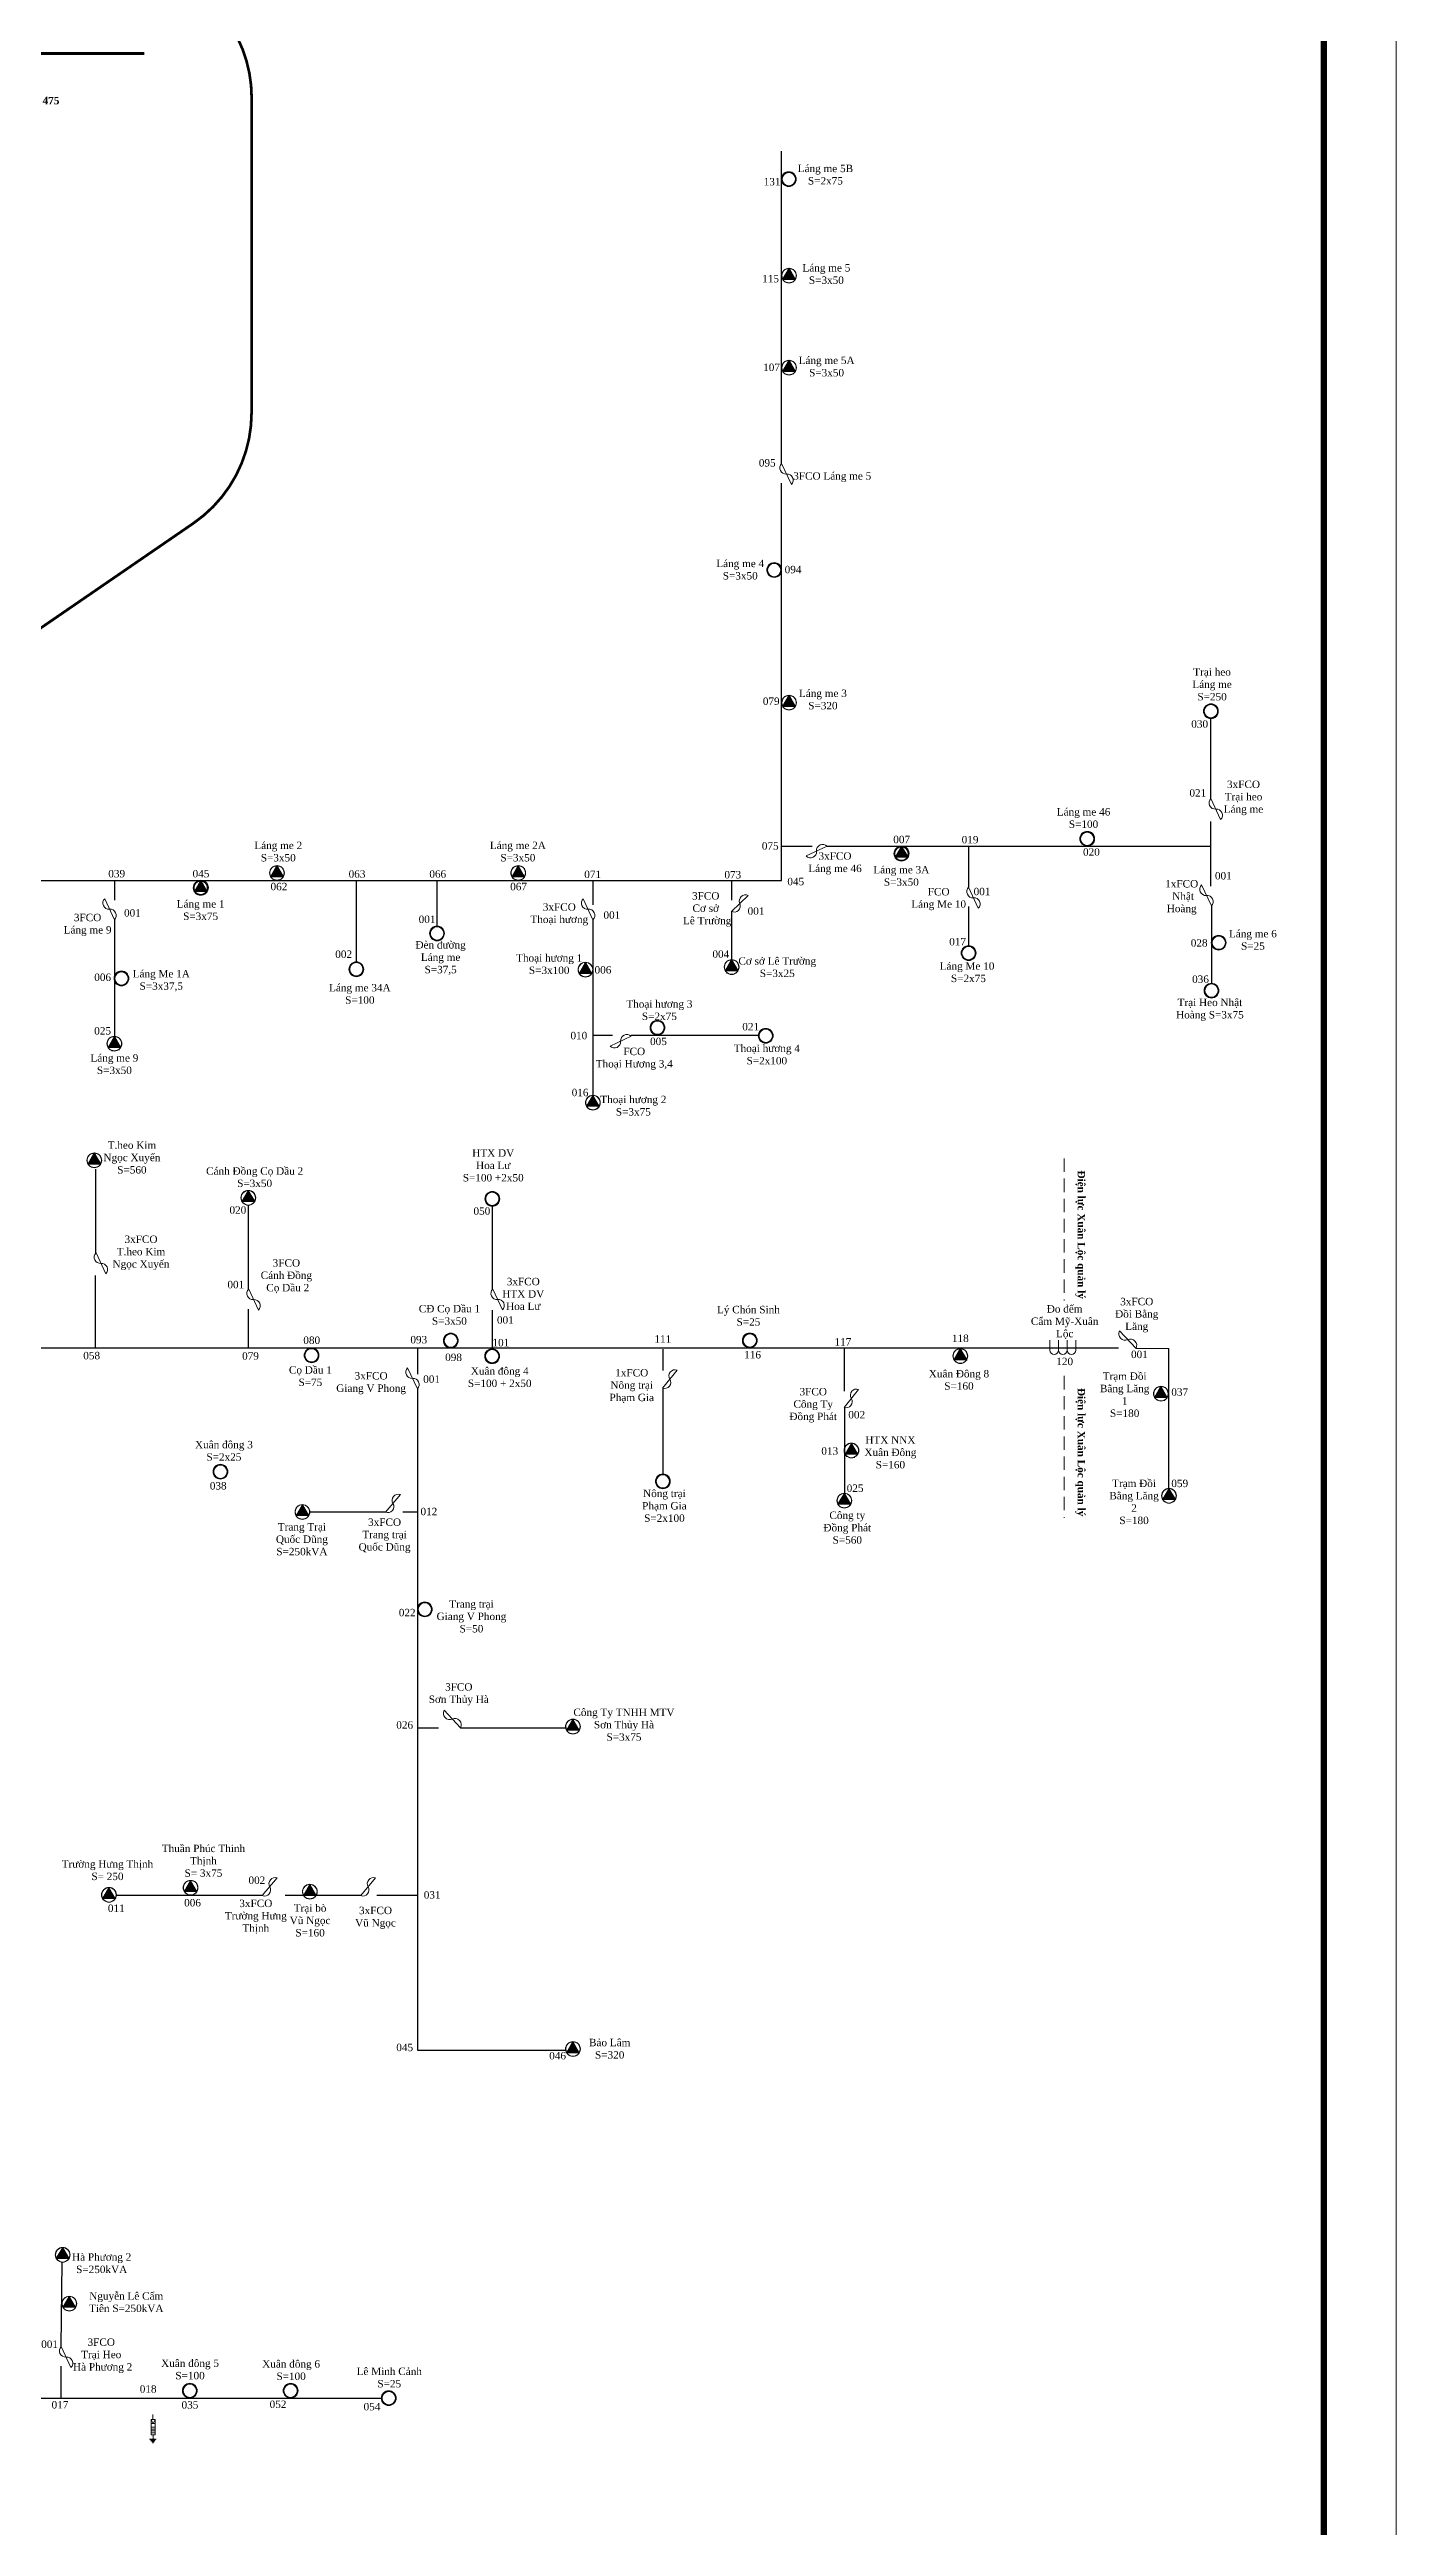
# Model space of a CAD drawing. Header units: inches. Extents: x 4393 to 9189, y -189 to 2360.
# Drawn here: x 7311 to 7812, y 940 to 1862 of the extents above; entities that cross this region are included whole.
import ezdxf
from ezdxf.enums import TextEntityAlignment as Align

# ---------------------------------------------------------------- set-up
doc = ezdxf.new("R2010")
doc.units = ezdxf.units.IN
doc.header["$MEASUREMENT"] = 0
doc.linetypes.add('DASHED', pattern=[0.75, 0.5, -0.25])
doc.layers.get('Defpoints').update_dxf_attribs({"lineweight": 13})
for name, color, linetype, lineweight in [('Day 22kV', 1, 'Continuous', 25), ('Khung', 7, 'Continuous', 20), ('TBA', 5, 'Continuous', 18), ('Text', 7, 'Continuous', 15), ('Thiet bi', 3, 'Continuous', 18)]:
    doc.layers.add(name, color=color, linetype=linetype, lineweight=lineweight)
doc.styles.add('TimeNRoman', font='times.ttf')
doc.styles.add('TimeNRoman-B', font='timesbd.ttf')

# ---------------------------------------------------------------- blocks, each defined once
blk = doc.blocks.new('FCO')
at = {"color": 0}
blk.add_lwpolyline([(0, 0, 0.707499), (1.13, 0.53, -0.707499), (2.26, 1.05, -5.301682)], format="xyb", dxfattribs=at)
blk.add_lwpolyline([(0, 0), (2.26, 1.05)], dxfattribs=at)
blk = doc.blocks.new('TBA 1P')
h = blk.add_hatch(color=4)
h.set_gradient(color1=(0, 0, 255), one_color=1, tint=1, name='SPHERICAL')
h.paths.add_polyline_path([(0.8, 0.8, 1), (-0.8, 0.8, 1)])
h.paths.add_polyline_path([(-0.77, 0.8, -1), (0.77, 0.8, -1)], flags=16)
at = {"color": 0}
for radius in [0.8, 0.769, 0.759, 0.759, 0.748, 0.737, 0.726, 0.715]:
    blk.add_circle((0, 0.8), radius, dxfattribs=at)
blk = doc.blocks.new('TBA 3P')
h = blk.add_hatch(color=4)
h.set_gradient(color1=(0, 0, 255), one_color=1, tint=1, name='INVSPHERICAL')
h.paths.add_polyline_path([(-0.01, 1.58), (0, 1.6, 0.414214), (-0.8, 0.8, 0.131652), (-0.69, 0.4), (-0.68, 0.42, -0.12747), (-0.78, 0.8, -0.409402)])
h = blk.add_hatch(color=4)
h.set_gradient(color1=(0, 0, 255), one_color=1, tint=1, name='INVSPHERICAL')
h.paths.add_polyline_path([(0.8, 0.8, 1), (-0.8, 0.8, 1)])
h.paths.add_polyline_path([(-0.78, 0.8, -1), (0.78, 0.8, -1)], flags=16)
h = blk.add_hatch()
h.set_pattern_fill('AR-HBONE', color=4, scale=0.25, style=0)
h.paths.add_polyline_path([(0.69, 0.4), (0.67, 0.4, -0.566432), (-0.67, 0.4), (-0.69, 0.4, 0.57735)])
h = blk.add_hatch(color=4)
h.set_gradient(color1=(0, 0, 255), one_color=1, tint=1, name='SPHERICAL')
h.paths.add_polyline_path([(0, 1.6), (0.01, 1.58, -0.409402), (0.78, 0.8, -0.12747), (0.68, 0.42), (0.69, 0.4, 0.131652), (0.8, 0.8, 0.414214)])
at = {"color": 0}
blk.add_lwpolyline([(0, 1.6, 0, 1.39, 0), (0, 0.4, 0, 0, 0)], format="xyseb", dxfattribs=at)
blk.add_lwpolyline([(-0.69, 0.4), (0.69, 0.4), (0, 1.6)], close=True, dxfattribs=at)
for radius in [0.8, 0.778]:
    blk.add_circle((0, 0.8), radius, dxfattribs=at)
blk = doc.blocks.new('DO DEM')
at = {"color": 0}
for points in [[(-1.4, 1.53), (-1.4, 0.47, 1), (-0.47, 0.47), (-0.47, 1.53)], [(-0.47, 1.53), (-0.47, 0.47, 1), (0.47, 0.47), (0.47, 1.53)], [(0.47, 1.53), (0.47, 0.47, 1), (1.4, 0.47), (1.4, 1.53)]]:
    blk.add_lwpolyline(points, format="xyb", dxfattribs=at)
blk = doc.blocks.new('LA')
at = {"color": 0}
for p, q in [((0.33, -2.28), (0.53, -2.69)), ((0.33, -2.28), (0.74, -2.28)), ((0.33, -3.92), (0.33, -2.28)), ((0.52, -1.72), (0.52, -2.28)), ((0.53, -2.69), (0.74, -2.28)), ((0.74, -2.28), (0.74, -3.92)), ((0.88, -4.39), (0.14, -4.39)), ((0.22, -4.48), (0.8, -4.48)), ((0.3, -4.58), (0.72, -4.58)), ((0.33, -2.69), (0.74, -2.69)), ((0.33, -3.1), (0.74, -3.1)), ((0.33, -3.3), (0.74, -3.3)), ((0.33, -3.51), (0.74, -3.51)), ((0.33, -3.71), (0.74, -3.71)), ((0.74, -3.92), (0.33, -3.92)), ((0.38, -4.67), (0.64, -4.67)), ((0.46, -4.77), (0.56, -4.77)), ((0.53, -3.92), (0.53, -4.39))]:
    blk.add_line(p, q, dxfattribs=at)

msp = doc.modelspace()

# ---------------------------------------------------------------- linework, layer by layer
at = {"layer": 'Day 22kV'}
for p, q in [((7652.98, 1565.21), (7652.98, 1549.92)), ((7335.09, 1552.49), (7335.09, 1545.09)), ((7652.98, 1542.74), (7652.98, 1528.2)), ((7335.09, 1537.88), (7335.09, 1494.5)), ((7606.66, 1378.38), (7606.66, 1362.47)), ((7539.2, 1363.61), (7539.2, 1331.63)), ((7606.75, 1356.45), (7606.75, 1324.47)), ((7435.92, 1317.45), (7407.86, 1317.45)), ((7447.85, 1317.37), (7442.42, 1317.37)), ((7463.94, 1237.15), (7503.34, 1237.15)), ((7390.06, 1174.78), (7335.88, 1174.78)), ((7426.66, 1174.78), (7398.61, 1174.78)), ((7447.85, 1174.71), (7432.73, 1174.71)), ((7455.7, 1117.16), (7503.34, 1117.16))]:
    msp.add_line(p, q, dxfattribs=at)
at = {"layer": 'Day 22kV', "const_width": 1.08}
msp.add_lwpolyline([(7240.82, 1860.21), (7346.25, 1860.21)], dxfattribs=at)
at = {"layer": 'Day 22kV'}
for points in [[(7583.4, 1707.61), (7583.36, 1823.79)], [(7583.4, 1552.49), (7583.4, 1700.33)], [(7743.16, 1582.92), (7743.16, 1612.69)], [(7743.16, 1550.35), (7743.16, 1574.35)], [(7583.4, 1565.21), (7594.78, 1565.21)], [(7600.3, 1565.21), (7742.7, 1565.21)], [(7183.29, 1552.49), (7583.4, 1552.49)], [(7425.13, 1522.19), (7425.13, 1552.49)], [(7455.17, 1535.52), (7455.17, 1552.49)], [(7513.19, 1552.49), (7513.19, 1543.4)], [(7564.73, 1552.49), (7564.73, 1545.19)], [(7564.74, 1541), (7564.79, 1523)], [(7743.32, 1542.99), (7743.38, 1514.24)], [(7513.19, 1537.88), (7513.19, 1472.69)], [(7513.19, 1494.94), (7520.48, 1494.94)], [(7527.44, 1494.94), (7574.9, 1494.94)], [(7328.11, 1445.07), (7328.11, 1413.84)], [(7475.73, 1431.23), (7475.73, 1399.99)], [(7327.96, 1405.5), (7327.96, 1378.42)], [(7475.73, 1392.55), (7475.73, 1378.16)], [(7447.85, 1378.16), (7447.85, 1368.82)], [(7539.2, 1378.01), (7539.2, 1370.11)], [(7715.27, 1378.38), (7727.46, 1378.37)], [(7727.46, 1326.23), (7727.46, 1378.37)], [(7447.85, 1363.3), (7447.85, 1327)], [(7447.85, 1327), (7447.85, 1294.7)], [(7447.85, 1294.7), (7447.85, 1117.16)], [(7447.85, 1237.15), (7455.7, 1237.15)], [(7447.85, 1117.16), (7455.7, 1117.16)], [(7315.3, 1006.92), (7315.6, 1038.31)], [(7315.3, 987.73), (7315.31, 999.61)], [(7166.69, 987.73), (7434.43, 987.73)]]:
    msp.add_lwpolyline(points, dxfattribs=at)
at = {"layer": 'Day 22kV', "elevation": 2.4}
for points in [[(7384.92, 1431.63), (7384.92, 1400.4)], [(7384.92, 1392.96), (7384.92, 1378.57)], [(7214.29, 1378.5), (7708.73, 1378.54)]]:
    msp.add_lwpolyline(points, dxfattribs=at)
at = {"layer": 'Defpoints'}
msp.add_lwpolyline([(4392.87, -188.87), (7812.22, -188.46), (7812.16, 1998.11), (4396.1, 1998.09)], close=True, dxfattribs=at)
at = {"layer": 'Khung', "const_width": 2.4}
msp.add_lwpolyline([(4433.74, 1971.09), (4426.33, -167.86), (7785.22, -167.72), (7785.16, 1971.11)], close=True, dxfattribs=at)
at = {"layer": 'Khung', "color": 2, "linetype": 'DASHED', "ltscale": 20}
msp.add_lwpolyline([(7171.52, 1633.44, 0.966, 0.966, 0), (7273.29, 1633.44, 0.966, 1.01, 0.151495), (7301.58, 1642.21, 1.01, 1.01, 0), (7364.43, 1685.34, 1.01, 1.01, 0.247137), (7386.14, 1726.55, 1.01, 1.01, 0), (7386.17, 1843.67, 1.01, 1.01, 0.41433), (7336.16, 1893.69, 1.01, 1.01, 0), (5618.91, 1893.45, 1.01, 1.01, 0)], format="xyseb", dxfattribs=at)
at = {"layer": 'Khung', "linetype": 'DASHED', "ltscale": 10}
for points in [[(7688.55, 1449.01), (7688.55, 1396.23)], [(7688.55, 1368.11), (7688.55, 1315.33)]]:
    msp.add_lwpolyline(points, dxfattribs=at)

# ---------------------------------------------------------------- block references
at = {"layer": 'TBA', "xscale": 3.450000000000728, "yscale": 3.450000000000728, "zscale": 3.450000000000728}
for name, p in [('TBA 1P', (7586.07, 1810.67)), ('TBA 3P', (7586.16, 1774.76)), ('TBA 3P', (7586.16, 1740.52)), ('TBA 1P', (7580.64, 1665.21)), ('TBA 3P', (7586.16, 1615.86)), ('TBA 1P', (7743.16, 1612.69)), ('TBA 3P', (7628.06, 1559.76)), ('TBA 1P', (7697.13, 1565.21)), ('TBA 3P', (7395.59, 1552.49)), ('TBA 3P', (7485.38, 1552.49)), ('TBA 1P', (7627.97, 1559.68)), ('TBA 1P', (7367.2, 1546.96)), ('TBA 3P', (7367.29, 1547.04)), ('TBA 1P', (7455.17, 1530)), ('TBA 1P', (7746.07, 1526.55)), ('TBA 1P', (7425.13, 1516.67)), ('TBA 3P', (7510.4, 1516.53)), ('TBA 3P', (7564.79, 1517.48)), ('TBA 1P', (7337.72, 1513.25)), ('TBA 3P', (7335.09, 1488.98)), ('TBA 1P', (7537.19, 1494.94)), ('TBA 1P', (7577.49, 1491.92)), ('TBA 3P', (7513.16, 1467.05)), ('TBA 3P', (7327.61, 1445.57)), ('TBA 3P', (7384.92, 1431.63, 2.4)), ('TBA 1P', (7475.73, 1431.23)), ('TBA 1P', (7460.28, 1378.49)), ('TBA 1P', (7571.55, 1378.54)), ('TBA 1P', (7408.47, 1373.01)), ('TBA 1P', (7475.67, 1372.68)), ('TBA 3P', (7649.9, 1372.73)), ('TBA 3P', (7724.56, 1358.73)), ('TBA 3P', (7609.38, 1337.6)), ('TBA 1P', (7374.55, 1329.7)), ('TBA 1P', (7539.2, 1326.11)), ('TBA 3P', (7727.56, 1320.73)), ('TBA 3P', (7405.06, 1314.73)), ('TBA 3P', (7606.75, 1318.95)), ('TBA 1P', (7450.61, 1278.47)), ('TBA 3P', (7505.73, 1234.87)), ('TBA 3P', (7333.05, 1172.26)), ('TBA 3P', (7363.44, 1174.89)), ('TBA 3P', (7407.82, 1173.45)), ('TBA 3P', (7505.73, 1114.88)), ('TBA 3P', (7315.85, 1038.3)), ('TBA 3P', (7318.29, 1020.15)), ('TBA 1P', (7363.16, 987.73)), ('TBA 1P', (7400.66, 987.73)), ('TBA 1P', (7437.19, 984.97))]:
    msp.add_blockref(name, p, dxfattribs=at)
at = {"layer": 'TBA', "xscale": 3.450000000000728, "yscale": 3.450000000000728, "zscale": 3.450000000000728, "rotation": 180}
for p in [(7652.98, 1528.2), (7743.38, 1514.24)]:
    msp.add_blockref('TBA 1P', p, dxfattribs=at)
at = {"layer": 'Thiet bi'}
for p, xscale, yscale, zscale, rotation in [((7583.4, 1707.61), 3.450000000000728, 3.450000000000728, 3.450000000000728, 270), ((7743.16, 1582.92), 3.450000000000728, 3.450000000000728, 3.450000000000728, 270), ((7600.3, 1565.21), 3.450000000000728, 3.450000000000728, 3.450000000000728, 180), ((7652.98, 1549.92), 3.450000000000728, 3.450000000000728, 3.450000000000728, 270), ((7743.32, 1542.99), 3.450000000000728, 3.450000000000728, 3.450000000000728, 90), ((7335.09, 1537.88), 3.450000000000728, 3.450000000000728, 3.450000000000728, 90), ((7513.19, 1537.88), 3.450000000000728, 3.450000000000728, 3.450000000000728, 90), ((7564.69, 1540.96), 3.450000000001969, 3.450000000000728, 3.450000000001969, 18.28969884117143), ((7527.37, 1494.47), 3.450000000000728, 3.450000000000728, 3.450000000000728, 180), ((7331.89, 1406.06), 3.450000000000728, 3.450000000000728, 3.450000000000728, 90), ((7388.7, 1392.62, 2.4), 3.450000000000728, 3.450000000000728, 3.450000000000728, 90), ((7479.53, 1392.65), 3.450000000000728, 3.450000000000728, 3.450000000000728, 90), ((7715.3, 1378.34), 3.600000000000711, 3.599999999998545, 3.600000000000711, 108.3838927151712), ((7447.85, 1363.3), 3.450000000000728, 3.450000000000728, 3.450000000000728, 90), ((7539.11, 1363.56), 3.44999999999976, 3.449999999999818, 3.44999999999976, 26.36719037479267), ((7606.66, 1356.4), 3.44999999999976, 3.449999999999818, 3.44999999999976, 26.36719037479267), ((7441.53, 1323.95), 3.45000000000013, 3.449999999998909, 3.45000000000013, 205.0000000000055), ((7463.94, 1237.15), 3.600000000000711, 3.599999999998545, 3.600000000000711, 108.3838927151712), ((7395.67, 1181.29), 3.45000000000013, 3.449999999998909, 3.45000000000013, 205.0000000000055), ((7432.28, 1181.29), 3.45000000000013, 3.449999999998909, 3.45000000000013, 205.0000000000055), ((7315.3, 1006.92), 3.450000000000728, 3.450000000000728, 3.450000000000728, 270)]:
    msp.add_blockref('FCO', p, dxfattribs=dict(at, xscale=xscale, yscale=yscale, zscale=zscale, rotation=rotation))
for name, p, xscale, yscale, zscale in [('DO DEM', (7688.07, 1376.11), 3.449999999998909, 3.449999999998909, 3.45), ('LA', (7347.65, 987.62), 3.450000000000728, 3.450000000000728, 3.450000000000728)]:
    msp.add_blockref(name, p, dxfattribs=dict(at, xscale=xscale, yscale=yscale, zscale=zscale))

# ---------------------------------------------------------------- texts
at = {"layer": 'Text'}
for s, style, p in [('475', 'TimeNRoman-B', (7311.49, 1841.29)), ('131', 'TimeNRoman', (7579.87, 1811.12)), ('115', 'TimeNRoman', (7579.29, 1775.01)), ('107', 'TimeNRoman', (7579.65, 1742.04)), ('095', 'TimeNRoman', (7578.04, 1706.5)), ('094', 'TimeNRoman', (7587.66, 1666.79)), ('079', 'TimeNRoman', (7579.53, 1617.8)), ('030', 'TimeNRoman', (7738.98, 1609.31)), ('021', 'TimeNRoman', (7738.29, 1583.69)), ('007', 'TimeNRoman', (7628.08, 1566.34)), ('019', 'TimeNRoman', (7653.53, 1566.27)), ('075', 'TimeNRoman', (7579.16, 1563.93)), ('020', 'TimeNRoman', (7698.69, 1561.69)), ('039', 'TimeNRoman', (7335.94, 1553.62)), ('045', 'TimeNRoman', (7367.31, 1553.62)), ('062', 'TimeNRoman', (7396.33, 1548.83)), ('063', 'TimeNRoman', (7425.39, 1553.5)), ('066', 'TimeNRoman', (7455.43, 1553.52)), ('067', 'TimeNRoman', (7485.5, 1548.83)), ('071', 'TimeNRoman', (7513.08, 1553.36)), ('073', 'TimeNRoman', (7565.23, 1553.22)), ('045', 'TimeNRoman', (7588.66, 1550.69)), ('001', 'TimeNRoman', (7657.98, 1546.98)), ('001', 'TimeNRoman', (7747.79, 1552.85)), ('001', 'TimeNRoman', (7341.8, 1539.03)), ('001', 'TimeNRoman', (7451.45, 1536.64)), ('001', 'TimeNRoman', (7520.22, 1538.22)), ('001', 'TimeNRoman', (7573.87, 1539.72)), ('017', 'TimeNRoman', (7648.9, 1528.31)), ('028', 'TimeNRoman', (7738.79, 1527.85)), ('002', 'TimeNRoman', (7420.41, 1523.65)), ('004', 'TimeNRoman', (7560.77, 1523.69)), ('006', 'TimeNRoman', (7330.73, 1515.07)), ('006', 'TimeNRoman', (7516.9, 1517.82)), ('036', 'TimeNRoman', (7739.29, 1514.35)), ('025', 'TimeNRoman', (7330.71, 1495.14)), ('010', 'TimeNRoman', (7507.94, 1493.38)), ('005', 'TimeNRoman', (7537.56, 1491.21)), ('021', 'TimeNRoman', (7571.9, 1496.69)), ('016', 'TimeNRoman', (7508.4, 1472.19)), ('020', 'TimeNRoman', (7381.04, 1428.46, 2.4)), ('050', 'TimeNRoman', (7471.85, 1428.06)), ('001', 'TimeNRoman', (7380.27, 1400.72, 2.4)), ('080', 'TimeNRoman', (7408.53, 1380.01)), ('093', 'TimeNRoman', (7448.37, 1380.23)), ('001', 'TimeNRoman', (7480.59, 1387.54)), ('111', 'TimeNRoman', (7539.2, 1380.49)), ('118', 'TimeNRoman', (7649.9, 1380.73)), ('058', 'TimeNRoman', (7326.63, 1374.3)), ('079', 'TimeNRoman', (7385.73, 1374.15, 2.4)), ('098', 'TimeNRoman', (7461.31, 1373.65)), ('101', 'TimeNRoman', (7478.91, 1379.13)), ('116', 'TimeNRoman', (7572.59, 1374.61)), ('117', 'TimeNRoman', (7606.21, 1379.4)), ('120', 'TimeNRoman', (7688.74, 1372.11)), ('001', 'TimeNRoman', (7716.56, 1374.73)), ('001', 'TimeNRoman', (7453.13, 1365.54)), ('002', 'TimeNRoman', (7611.35, 1352.29)), ('037', 'TimeNRoman', (7731.56, 1360.73)), ('013', 'TimeNRoman', (7601.31, 1338.81)), ('038', 'TimeNRoman', (7373.72, 1325.84)), ('025', 'TimeNRoman', (7610.75, 1324.95)), ('059', 'TimeNRoman', (7731.56, 1326.73)), ('012', 'TimeNRoman', (7452.13, 1316.28)), ('022', 'TimeNRoman', (7444.06, 1278.68)), ('026', 'TimeNRoman', (7443.13, 1236.85)), ('002', 'TimeNRoman', (7388.11, 1179.08)), ('011', 'TimeNRoman', (7335.79, 1168.65)), ('006', 'TimeNRoman', (7364.16, 1170.71)), ('031', 'TimeNRoman', (7453.35, 1173.62)), ('045', 'TimeNRoman', (7443.13, 1116.86)), ('046', 'TimeNRoman', (7500.03, 1113.79)), ('001', 'TimeNRoman', (7310.96, 1006.43)), ('017', 'TimeNRoman', (7314.84, 983.88)), ('018', 'TimeNRoman', (7347.65, 989.78)), ('035', 'TimeNRoman', (7363.2, 983.84)), ('052', 'TimeNRoman', (7395.98, 984.07)), ('054', 'TimeNRoman', (7430.95, 983.19))]:
    msp.add_text(s, height=2.76, dxfattribs=dict(at, style=style)).set_placement(p, align=Align.CENTER)
at = {"layer": 'Text', "char_height": 2.76, "attachment_point": 5, "style": 'TimeNRoman'}
for s, insert, width in [('Láng me 5B\\PS=2x75', (7599.7, 1815.1), 36.0086), ('Láng me 5\\PS=3x50', (7600.06, 1778.12), 36.0086), ('Láng me 5A\\PS=3x50', (7600.13, 1743.7), 36.0086), ('3FCO Láng me 5 ', (7602.24, 1702.54), 36.0086), ('Láng me 4\\PS=3x50', (7567.99, 1668.12), 36.0086), ('Trại heo\\PLáng me\\PS=250', (7743.6, 1625.44), 36.0086), ('Láng me 3\\PS=320', (7598.76, 1619.8), 23.6893), ('3xFCO\\PTrại heo\\PLáng me', (7755.29, 1583.19), 18.2874), ('Láng me 46\\PS=100', (7695.76, 1575.69), 36.0086), ('Láng me 2\\PS=3x50', (7396.07, 1563.21), 36.0086), ('Láng me 2A\\PS=3x50', (7485.24, 1563.21), 36.0086), ('3xFCO\\PLáng me 46', (7603.26, 1558.82), 30.5827), ('Láng me 3A\\PS=3x50', (7627.95, 1554.16), 36.0086), ('FCO\\PLáng Me 10', (7641.84, 1545.53), 36.0086), ('1xFCO\\P Nhật Hoàng', (7732.29, 1546.19), 19.8035), ('3FCO \\PLáng me 9', (7325.11, 1535.94), 36.0086), ('Láng me 1\\PS=3x75', (7367.18, 1541.44), 36.0086), ('3xFCO\\PThoại h{\\fTimes New Roman|b0|i0|c163|p18;ươ}ng', (7500.66, 1539.85), 22.7436), ('3FCO\\PCơ sở\\P Lê Trường', (7555.16, 1541.69), 36.0086), ('Đèn đường Láng me \\PS=37,5', (7456.49, 1523.6), 23.5848), ('Láng me 6\\PS=25', (7758.79, 1530.35), 36.0086), ('Thoại h{\\fTimes New Roman|b0|i0|c163|p18;ươ}ng 1\\PS=3x100', (7496.9, 1521.32), 36.0086), ('Cơ sở Lê Trường\\PS=3x25', (7581.77, 1520.19), 36.0086), ('Láng Me 10\\P S=2x75', (7652.4, 1518.31), 36.0086), ('Láng Me 1A\\PS=3x37,5', (7352.53, 1515.14), 36.0086), ('Láng me 34A\\PS=100', (7426.44, 1510.26), 23.5848), ('Thoại h{\\fTimes New Roman|b0|i0|c163|p18;ươ}ng 3\\PS=2x75', (7537.9, 1504.19), 36.0086), ('Trại Heo Nhật Hoàng S=3x75', (7742.79, 1504.35), 36.0086), ('Láng me 9\\PS=3x50', (7335.09, 1484.11), 36.0086), ('FCO\\PThoại H{\\fTimes New Roman|b0|i0|c163|p18;ươ}ng 3,4', (7528.55, 1486.1), 36.0086), ('Thoại h{\\fTimes New Roman|b0|i0|c163|p18;ươ}ng 4\\PS=2x100', (7577.9, 1487.69), 36.0086), ('Thoại h{\\fTimes New Roman|b0|i0|c163|p18;ươ}ng 2\\PS=3x75', (7528.21, 1468.66), 36.0086), ('T.heo Kim Ngọc Xuyến\\PS=560', (7341.61, 1449.37), 23.2577), ('HTX DV\\PHoa L{\\fTimes New Roman|b0|i0|c163|p18;ư}\\PS=100 +2x50', (7476.07, 1446.44), 36.0086), ('Cánh Đồng Cọ Dầu 2 S=3x50', (7387.28, 1442.04, 2.4), 45.2537), ('3xFCO\\PT.heo Kim Ngọc Xuyến', (7344.99, 1413.91), 23.2577), ('3FCO \\PCánh Đồng\\P Cọ Dầu 2', (7399.09, 1405.21, 2.4), 45.2537), ('3xFCO\\PHTX DV\\PHoa L{\\fTimes New Roman|b0|i0|c163|p18;ư}', (7487.25, 1398.61), 22.7436), ('CĐ Cọ Dầu 1\\PS=3x50', (7459.77, 1390.82), 36.0086), ('Lý Chón Sinh\\PS=25', (7571.05, 1390.48), 36.0086), ('{\\fTimes New Roman|b0|i0|c238|p18;Đ}o {\\fTimes New Roman|b0|i0|c238|p18;đ}ếm \\PCẩm Mỹ-Xuân Lộc', (7688.74, 1388.11), 25.999), ('3xFCO\\PĐồi Bằng Lăng', (7715.56, 1390.73), 19.8969), ('Cọ Dầu 1\\PS=75', (7408.03, 1368.01), 43.6122), ('3xFCO\\PGiang V Phong', (7430.63, 1365.4), 30.6164), ('Xuân {\\fTimes New Roman|b0|i0|c238|p18;đ}ông 4\\PS=100 + 2x50', (7478.49, 1367.62), 36.0086), ('1xFCO\\PNông trại\\PPhạm Gia', (7527.62, 1364.35), 30.6438), ('Xuân Đông 8\\PS=160', (7649.4, 1366.61), 36.0086), ('Trạm Đồi Bằng Lăng 1\\PS=180', (7711.06, 1361.11), 21.3259), ('3FCO\\PCông Ty Đồng Phát', (7595.16, 1357.2), 21.3277), ('HTX NNX\\PXuân Đông\\PS=160', (7623.88, 1339.66), 45.6157), ('Xuân {\\fTimes New Roman|b0|i0|c238|p18;đ}ông 3\\PS=2x25', (7375.84, 1340.23), 36.0086), ('Trạm Đồi Bằng Lăng 2\\PS=180', (7714.56, 1321.23), 21.3259), ('Nông trại\\PPhạm Gia\\PS=2x100', (7539.78, 1319.77), 36.0086), ('Trang Trại \\PQuốc Dũng\\PS=250kVA', (7404.87, 1307.32), 36.0086), ('3xFCO\\PTrang trại \\PQuốc Dũng', (7435.63, 1308.64), 30.6164), ('Công ty Đồng Phát\\PS=560', (7607.84, 1311.63), 21.3259), ('Trang trại\\PGiang V Phong\\PS=50', (7467.97, 1278.62), 36.0086), ('3FCO \\PSơn Thủy Hà', (7463.25, 1249.64), 45.6157), ('Công Ty TNHH MTV\\PSơn Thủy Hà\\PS=3x75', (7524.73, 1238.32), 45.6157), ('Thuần Phúc Thinh Thịnh\\PS= 3x75', (7368.23, 1187.68), 38.7676), ('Trường Hưng Thịnh\\PS= 250', (7332.51, 1184.16), 38.7676), ('3xFCO\\PTrường Hưng Thịnh', (7387.72, 1166.89), 30.6164), ('Trại bò\\PVũ Ngọc\\PS=160', (7407.91, 1165.49), 36.0086), ('3xFCO\\PVũ Ngọc', (7432.26, 1166.46), 30.6164), ('Bảo Lâm\\PS=320', (7519.41, 1117.74), 45.6157), ('Hà Phương 2\\PS=250kVA', (7330.35, 1037.92), 36.0086), ('Nguyễn Lê Cẩm Tiên S=250kVA', (7339.5, 1023.42), 36.0086), ('3FCO\\PTrại Heo\\P Hà Phương 2', (7330.19, 1003.52), 28.2352), ('Xuân {\\fTimes New Roman|b0|i0|c238|p34;đ}ông 5\\PS=100', (7363.24, 998.41), 36.0086), ('Xuân {\\fTimes New Roman|b0|i0|c238|p34;đ}ông 6\\PS=100', (7400.85, 998.15), 36.0086), ('Lê Minh Cảnh\\PS=25', (7437.38, 995.39), 36.0086)]:
    msp.add_mtext(s, dxfattribs=dict(at, insert=insert, width=width))
at = {"layer": 'Text', "char_height": 2.76, "width": 57.3617, "attachment_point": 5, "rotation": 270, "style": 'TimeNRoman'}
for insert in [(7694.5, 1420.65), (7694.5, 1339.75)]:
    msp.add_mtext('{\\fTimes New Roman|b1|i0|c238|p18;Đ\\fTimes New Roman|b1|i0|c0|p18;iện lực Xuân Lộc quản lý}', dxfattribs=dict(at, insert=insert))

doc.saveas('drawing.dxf')
